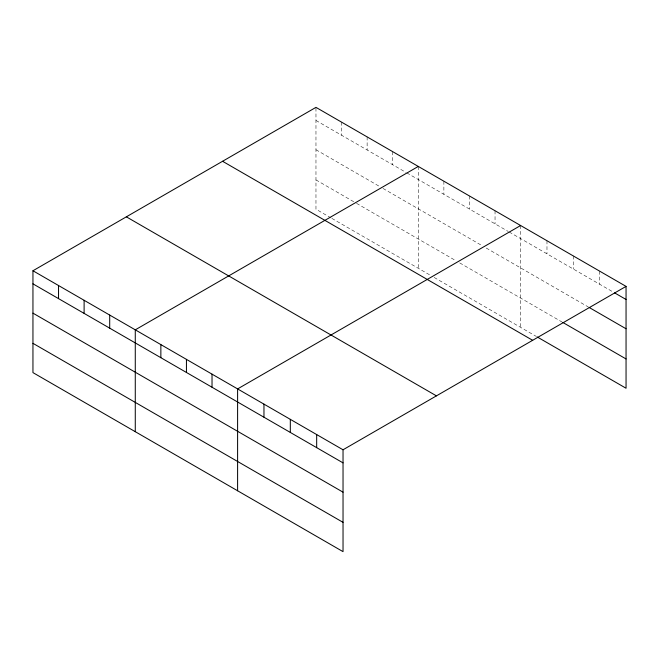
<?xml version="1.0" encoding="UTF-8"?>
<svg xmlns="http://www.w3.org/2000/svg" width="659" height="659" viewBox="0 0 659 659"><rect width="100%" height="100%" fill="white"/><g stroke="black" fill="none" stroke-linecap="round" stroke-linejoin="round"><path stroke-width="0.49" stroke-dasharray="3.29 2.47" d="M330.966 217.874L315.966 209.216L315.966 107.359M315.966 120.449L405.944 172.394M406.825 172.905L508.27 231.474M509.152 231.984L613.751 292.374M315.966 149.741L379.485 186.415M383.011 188.449L482.693 245.996M486.218 248.039L588.273 306.954M315.966 179.923L355.662 202.84M356.544 203.351L456.226 260.898M459.76 262.941L561.913 321.921M331.848 218.384L430.648 275.421M434.174 277.464L536.434 336.502M599.69 271.17L599.69 284.26M573.338 255.947L573.338 269.037M546.978 240.733L546.978 253.822M520.626 225.518L520.626 327.375M495.041 210.748L495.041 223.838M469.455 195.978L469.455 209.068M443.878 181.209L443.878 194.298M418.292 166.439L418.292 268.295M392.715 151.669L392.715 164.758M367.129 136.899L367.129 149.988M341.551 122.129L341.551 135.219"/><path stroke-width="0.99" d="M537.316 337.013L626.05 388.242L626.05 286.385L315.966 107.359L32.95 270.758L32.95 372.615L343.034 551.641L343.034 449.784L32.95 270.758M418.292 166.439L135.276 329.838L135.276 431.694M520.626 225.518L237.602 388.917L237.602 490.774M343.034 449.784L626.05 286.385M614.625 292.876L626.05 299.474M589.154 307.465L626.05 328.767M562.794 322.424L626.05 358.949M222.569 161.282L532.653 340.308M126.347 216.836L436.431 395.861M32.95 283.848L343.034 462.873M32.95 313.14L343.034 492.166M32.95 343.323L343.034 522.348M316.674 434.569L316.674 447.659M290.314 419.346L290.314 432.436M263.962 404.132L263.962 417.221M212.025 374.147L212.025 387.237M186.439 359.377L186.439 372.467M160.862 344.608L160.862 357.697M109.699 315.068L109.699 328.157M84.113 300.298L84.113 313.387M58.536 285.528L58.536 298.618"/></g></svg>
